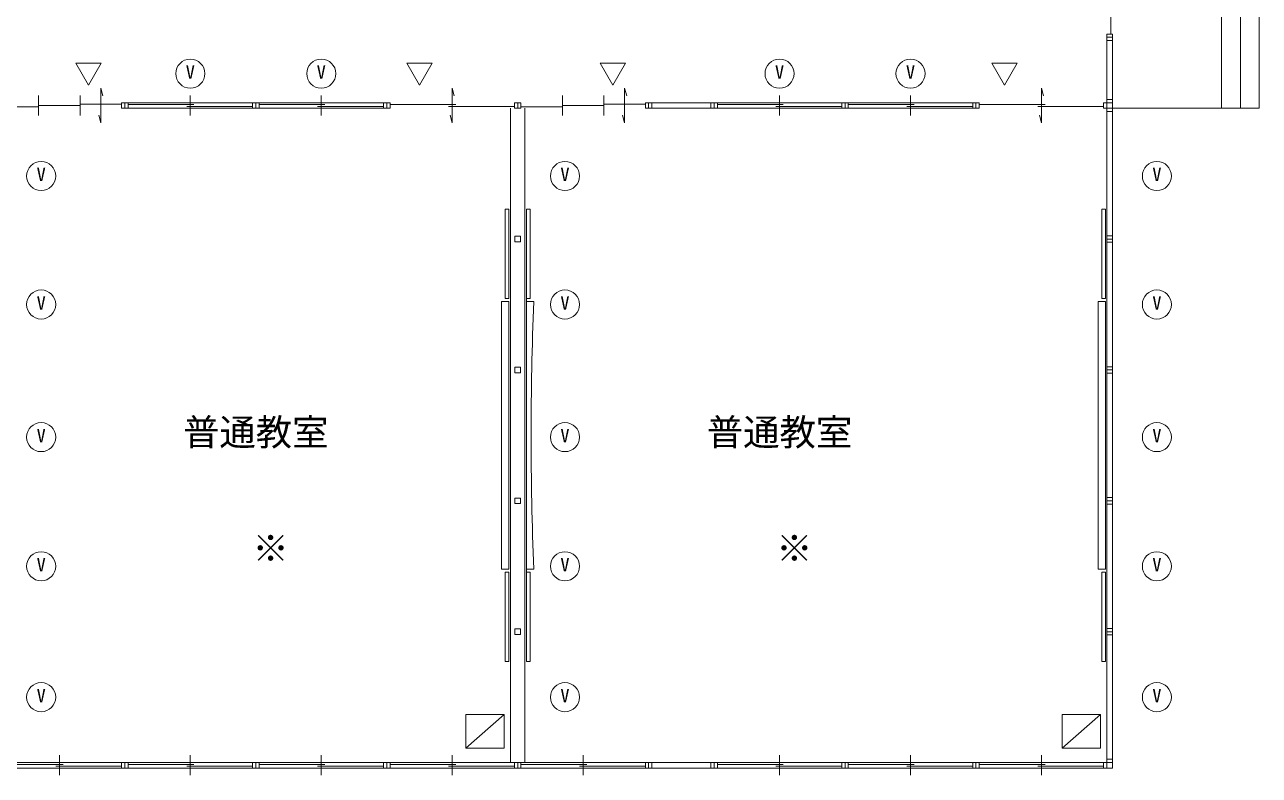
# Model space of a CAD drawing. Units: millimetres at full size, sheet at 1:100. Extents: x -84100 to 167013, y -59450 to 59350.
# Drawn here: x -31030 to -14058, y -37253 to -26930 of the extents above; entities that cross this region are included whole.
import ezdxf
from ezdxf.enums import TextEntityAlignment as Align

# ---------------------------------------------------------------- set-up
doc = ezdxf.new("R2010")
doc.units = ezdxf.units.MM
doc.header["$LTSCALE"] = 100
for name, color, linetype, lineweight in [('0-2_間仕切り', 5, 'Continuous', 9), ('0-4_通り芯', 3, 'Continuous', 9), ('0-7_作図線', 7, 'Continuous', 9), ('0-C_部屋種別', 7, 'Continuous', 9), ('0-E_屋根', 2, 'Continuous', 9), ('3-1', 5, 'Continuous', 9), ('3-3', 4, 'Continuous', 9)]:
    doc.layers.add(name, color=color, linetype=linetype, lineweight=lineweight)
doc.layers.add('1-E', color=7, linetype='Continuous')
doc.layers.add('2-A', color=7, linetype='Continuous')
doc.styles.add('ＭＳ ゴシック', font='')
doc.styles.get('ＭＳ ゴシック').set_extended_font_data('MS Gothic')

msp = doc.modelspace()

# ---------------------------------------------------------------- linework, layer by layer
at = {"layer": '0-2_間仕切り'}
for p, q in [((-16097.3, -26488.3), (-16097.3, -27058.3)), ((-29983.5, -27803.3), (-29955.1, -27909.5)), ((-29983.5, -27803.3), (-29983.5, -28278.3)), ((-25153.5, -27803.3), (-25125.1, -27909.5)), ((-25153.5, -27803.3), (-25153.5, -28278.3)), ((-22783.5, -27803.3), (-22755.1, -27909.5)), ((-22783.5, -27803.3), (-22783.5, -28278.3)), ((-17053.5, -27803.3), (-17025.1, -27909.5)), ((-17053.5, -27803.3), (-17053.5, -28278.3)), ((-30838.5, -27903.3), (-30838.5, -28178.3)), ((-30268.5, -27903.3), (-30268.5, -28178.3)), ((-29608.5, -28003.3), (-27898.5, -28003.3)), ((-28753.5, -27903.3), (-28753.5, -28178.3)), ((-27808.5, -28003.3), (-26098.5, -28003.3)), ((-26953.5, -27903.3), (-26953.5, -28178.3)), ((-23638.5, -27903.3), (-23638.5, -28178.3)), ((-23068.5, -27903.3), (-23068.5, -28178.3)), ((-21508.5, -28003.3), (-19798.5, -28003.3)), ((-20653.5, -27903.3), (-20653.5, -28178.3)), ((-19708.5, -28003.3), (-17998.5, -28003.3)), ((-18853.5, -27903.3), (-18853.5, -28178.3)), ((-31408.5, -28059.6), (-30838.5, -28059.6)), ((-30838.5, -28040.8), (-30268.5, -28040.8)), ((-30268.5, -28022.1), (-29698.5, -28022.1)), ((-29983.5, -28278.3), (-30012, -28172.2)), ((-29608.5, -28028.3), (-28703.5, -28028.3)), ((-29608.5, -28078.3), (-27898.5, -28078.3)), ((-28803.5, -28053.3), (-27898.5, -28053.3)), ((-27808.5, -28028.3), (-26903.5, -28028.3)), ((-27808.5, -28078.3), (-26098.5, -28078.3)), ((-27003.5, -28053.3), (-26098.5, -28053.3)), ((-26008.5, -28028.3), (-25103.5, -28028.3)), ((-25203.5, -28053.3), (-24298.5, -28053.3)), ((-25153.5, -28278.3), (-25182, -28172.2)), ((-24208.5, -28059.6), (-23638.5, -28059.6)), ((-23638.5, -28040.8), (-23068.5, -28040.8)), ((-23068.5, -28022.1), (-22498.5, -28022.1)), ((-22783.5, -28278.3), (-22812, -28172.2)), ((-21508.5, -28028.3), (-20603.5, -28028.3)), ((-21508.5, -28078.3), (-19798.5, -28078.3)), ((-20703.5, -28053.3), (-19798.5, -28053.3)), ((-19708.5, -28028.3), (-18803.5, -28028.3)), ((-19708.5, -28078.3), (-17998.5, -28078.3)), ((-18903.5, -28053.3), (-17998.5, -28053.3)), ((-17908.5, -28028.3), (-17003.5, -28028.3)), ((-17103.5, -28053.3), (-16198.5, -28053.3)), ((-17053.5, -28278.3), (-17082, -28172.2)), ((-30553.5, -36978.3), (-30553.5, -37253.3)), ((-28753.5, -36978.3), (-28753.5, -37253.3)), ((-26953.5, -36978.3), (-26953.5, -37253.3)), ((-25153.5, -36978.3), (-25153.5, -37253.3)), ((-23353.5, -36978.3), (-23353.5, -37253.3)), ((-20653.5, -36978.3), (-20653.5, -37253.3)), ((-18853.5, -36978.3), (-18853.5, -37253.3)), ((-17053.5, -36978.3), (-17053.5, -37253.3)), ((-31408.5, -37078.3), (-29698.5, -37078.3)), ((-31408.5, -37103.3), (-30503.5, -37103.3)), ((-31408.5, -37153.3), (-29698.5, -37153.3)), ((-30603.5, -37128.3), (-29698.5, -37128.3)), ((-29608.5, -37078.3), (-27898.5, -37078.3)), ((-29608.5, -37103.3), (-28703.5, -37103.3)), ((-29608.5, -37153.3), (-27898.5, -37153.3)), ((-28803.5, -37128.3), (-27898.5, -37128.3)), ((-27808.5, -37078.3), (-26098.5, -37078.3)), ((-27808.5, -37103.3), (-26903.5, -37103.3)), ((-27808.5, -37153.3), (-26098.5, -37153.3)), ((-27003.5, -37128.3), (-26098.5, -37128.3)), ((-26008.5, -37078.3), (-24298.5, -37078.3)), ((-26008.5, -37103.3), (-25103.5, -37103.3)), ((-26008.5, -37153.3), (-24298.5, -37153.3)), ((-25203.5, -37128.3), (-24298.5, -37128.3)), ((-24208.5, -37078.3), (-22498.5, -37078.3)), ((-24208.5, -37103.3), (-23303.5, -37103.3)), ((-24208.5, -37153.3), (-22498.5, -37153.3)), ((-23403.5, -37128.3), (-22498.5, -37128.3)), ((-21508.5, -37078.3), (-19798.5, -37078.3)), ((-21508.5, -37103.3), (-20603.5, -37103.3)), ((-21508.5, -37153.3), (-19798.5, -37153.3)), ((-20703.5, -37128.3), (-19798.5, -37128.3)), ((-19708.5, -37078.3), (-17998.5, -37078.3)), ((-19708.5, -37103.3), (-18803.5, -37103.3)), ((-19708.5, -37153.3), (-17998.5, -37153.3)), ((-18903.5, -37128.3), (-17998.5, -37128.3)), ((-17908.5, -37078.3), (-16198.5, -37078.3)), ((-17908.5, -37103.3), (-17003.5, -37103.3)), ((-17908.5, -37153.3), (-16198.5, -37153.3)), ((-17103.5, -37128.3), (-16198.5, -37128.3))]:
    msp.add_line(p, q, dxfattribs=at)
at = {"layer": '0-4_通り芯'}
for p, q in [((-16153.5, -27148.3), (-16153.5, -27958.3)), ((-16078.5, -27958.3), (-16078.5, -27148.3)), ((-22408.5, -28003.3), (-21598.5, -28003.3)), ((-24353.5, -28078.3), (-24353.5, -37078.3)), ((-24153.5, -28078.3), (-24153.5, -37078.3)), ((-21598.5, -28078.3), (-22408.5, -28078.3)), ((-16153.5, -28123.3), (-16153.5, -29833.3)), ((-16078.5, -29833.3), (-16078.5, -28123.3)), ((-16153.5, -29923.3), (-16153.5, -31633.3)), ((-16078.5, -31633.3), (-16078.5, -29923.3)), ((-16153.5, -31723.3), (-16153.5, -33433.3)), ((-16078.5, -33433.3), (-16078.5, -31723.3)), ((-16153.5, -33523.3), (-16153.5, -35233.3)), ((-16078.5, -35233.3), (-16078.5, -33523.3)), ((-16153.5, -35323.3), (-16153.5, -37033.3)), ((-16078.5, -37033.3), (-16078.5, -35323.3)), ((-22408.5, -37078.3), (-21598.5, -37078.3)), ((-21598.5, -37153.3), (-22408.5, -37153.3))]:
    msp.add_line(p, q, dxfattribs=at)
at = {"layer": '0-7_作図線'}
for p, q in [((-16153.5, -27058.3), (-16078.5, -27058.3)), ((-16153.5, -27148.3), (-16153.5, -27058.3)), ((-16153.5, -27103.3), (-16078.5, -27103.3)), ((-16153.5, -27148.3), (-16078.5, -27148.3)), ((-16078.5, -27148.3), (-16078.5, -27058.3)), ((-29698.5, -28003.3), (-29608.5, -28003.3)), ((-29698.5, -28078.3), (-29698.5, -28003.3)), ((-29653.5, -28078.3), (-29653.5, -28003.3)), ((-29608.5, -28078.3), (-29608.5, -28003.3)), ((-27898.5, -28003.3), (-27808.5, -28003.3)), ((-27898.5, -28078.3), (-27898.5, -28003.3)), ((-27853.5, -28078.3), (-27853.5, -28003.3)), ((-27808.5, -28078.3), (-27808.5, -28003.3)), ((-26098.5, -28003.3), (-26008.5, -28003.3)), ((-26098.5, -28078.3), (-26098.5, -28003.3)), ((-26053.5, -28078.3), (-26053.5, -28003.3)), ((-26008.5, -28078.3), (-26008.5, -28003.3)), ((-24298.5, -28003.3), (-24208.5, -28003.3)), ((-24298.5, -28078.3), (-24298.5, -28003.3)), ((-24253.5, -28078.3), (-24253.5, -28003.3)), ((-24208.5, -28078.3), (-24208.5, -28003.3)), ((-22498.5, -28003.3), (-22408.5, -28003.3)), ((-22498.5, -28078.3), (-22498.5, -28003.3)), ((-22453.5, -28078.3), (-22453.5, -28003.3)), ((-22408.5, -28078.3), (-22408.5, -28003.3)), ((-21598.5, -28003.3), (-21508.5, -28003.3)), ((-21598.5, -28078.3), (-21598.5, -28003.3)), ((-21553.5, -28078.3), (-21553.5, -28003.3)), ((-21508.5, -28078.3), (-21508.5, -28003.3)), ((-19798.5, -28003.3), (-19708.5, -28003.3)), ((-19798.5, -28078.3), (-19798.5, -28003.3)), ((-19753.5, -28078.3), (-19753.5, -28003.3)), ((-19708.5, -28078.3), (-19708.5, -28003.3)), ((-17998.5, -28003.3), (-17908.5, -28003.3)), ((-17998.5, -28078.3), (-17998.5, -28003.3)), ((-17953.5, -28078.3), (-17953.5, -28003.3)), ((-17908.5, -28078.3), (-17908.5, -28003.3)), ((-16198.5, -28078.3), (-16198.5, -28003.3)), ((-16198.5, -28003.3), (-16078.5, -28003.3)), ((-16153.5, -27958.3), (-16078.5, -27958.3)), ((-16153.5, -28123.3), (-16153.5, -27958.3)), ((-16078.5, -28123.3), (-16078.5, -27958.3)), ((-29698.5, -28078.3), (-29608.5, -28078.3)), ((-27898.5, -28078.3), (-27808.5, -28078.3)), ((-26098.5, -28078.3), (-26008.5, -28078.3)), ((-24298.5, -28078.3), (-24208.5, -28078.3)), ((-22498.5, -28078.3), (-22408.5, -28078.3)), ((-21598.5, -28078.3), (-21508.5, -28078.3)), ((-19798.5, -28078.3), (-19708.5, -28078.3)), ((-17998.5, -28078.3), (-17908.5, -28078.3)), ((-16198.5, -28078.3), (-16078.5, -28078.3)), ((-16153.5, -28123.3), (-16078.5, -28123.3)), ((-16153.5, -29833.3), (-16078.5, -29833.3)), ((-16153.5, -29923.3), (-16153.5, -29833.3)), ((-16078.5, -29923.3), (-16078.5, -29833.3)), ((-16153.5, -29878.3), (-16078.5, -29878.3)), ((-16153.5, -29923.3), (-16078.5, -29923.3)), ((-16153.5, -31633.3), (-16078.5, -31633.3)), ((-16153.5, -31723.3), (-16153.5, -31633.3)), ((-16153.5, -31678.3), (-16078.5, -31678.3)), ((-16153.5, -31723.3), (-16078.5, -31723.3)), ((-16078.5, -31723.3), (-16078.5, -31633.3)), ((-16153.5, -33433.3), (-16078.5, -33433.3)), ((-16153.5, -33523.3), (-16153.5, -33433.3)), ((-16078.5, -33523.3), (-16078.5, -33433.3)), ((-16153.5, -33478.3), (-16078.5, -33478.3)), ((-16153.5, -33523.3), (-16078.5, -33523.3)), ((-16153.5, -35323.3), (-16153.5, -35233.3)), ((-16153.5, -35233.3), (-16078.5, -35233.3)), ((-16153.5, -35278.3), (-16078.5, -35278.3)), ((-16078.5, -35323.3), (-16078.5, -35233.3)), ((-16153.5, -35323.3), (-16078.5, -35323.3)), ((-29698.5, -37153.3), (-29698.5, -37078.3)), ((-29698.5, -37078.3), (-29608.5, -37078.3)), ((-29698.5, -37153.3), (-29608.5, -37153.3)), ((-29653.5, -37153.3), (-29653.5, -37078.3)), ((-29608.5, -37153.3), (-29608.5, -37078.3)), ((-27898.5, -37153.3), (-27898.5, -37078.3)), ((-27898.5, -37078.3), (-27808.5, -37078.3)), ((-27898.5, -37153.3), (-27808.5, -37153.3)), ((-27853.5, -37153.3), (-27853.5, -37078.3)), ((-27808.5, -37153.3), (-27808.5, -37078.3)), ((-26098.5, -37153.3), (-26098.5, -37078.3)), ((-26098.5, -37078.3), (-26008.5, -37078.3)), ((-26098.5, -37153.3), (-26008.5, -37153.3)), ((-26053.5, -37153.3), (-26053.5, -37078.3)), ((-26008.5, -37153.3), (-26008.5, -37078.3)), ((-24298.5, -37153.3), (-24298.5, -37078.3)), ((-24298.5, -37078.3), (-24208.5, -37078.3)), ((-24298.5, -37153.3), (-24208.5, -37153.3)), ((-24253.5, -37153.3), (-24253.5, -37078.3)), ((-24208.5, -37153.3), (-24208.5, -37078.3)), ((-22498.5, -37153.3), (-22498.5, -37078.3)), ((-22498.5, -37078.3), (-22408.5, -37078.3)), ((-22498.5, -37153.3), (-22408.5, -37153.3)), ((-22453.5, -37153.3), (-22453.5, -37078.3)), ((-22408.5, -37153.3), (-22408.5, -37078.3)), ((-21598.5, -37153.3), (-21598.5, -37078.3)), ((-21598.5, -37078.3), (-21508.5, -37078.3)), ((-21598.5, -37153.3), (-21508.5, -37153.3)), ((-21553.5, -37153.3), (-21553.5, -37078.3)), ((-21508.5, -37153.3), (-21508.5, -37078.3)), ((-19798.5, -37153.3), (-19798.5, -37078.3)), ((-19798.5, -37078.3), (-19708.5, -37078.3)), ((-19798.5, -37153.3), (-19708.5, -37153.3)), ((-19753.5, -37153.3), (-19753.5, -37078.3)), ((-19708.5, -37153.3), (-19708.5, -37078.3)), ((-17998.5, -37153.3), (-17998.5, -37078.3)), ((-17998.5, -37078.3), (-17908.5, -37078.3)), ((-17998.5, -37153.3), (-17908.5, -37153.3)), ((-17953.5, -37153.3), (-17953.5, -37078.3)), ((-17908.5, -37153.3), (-17908.5, -37078.3)), ((-16198.5, -37078.3), (-16198.5, -37153.3)), ((-16198.5, -37078.3), (-16078.5, -37078.3)), ((-16198.5, -37153.3), (-16078.5, -37153.3)), ((-16153.5, -37033.3), (-16153.5, -37153.3)), ((-16153.5, -37033.3), (-16078.5, -37033.3)), ((-16078.5, -37033.3), (-16078.5, -37153.3))]:
    msp.add_line(p, q, dxfattribs=at)
for points in [[(-24291, -29915.8), (-24216, -29915.8), (-24216, -29840.8), (-24291, -29840.8)], [(-24291, -31715.8), (-24216, -31715.8), (-24216, -31640.8), (-24291, -31640.8)], [(-24291, -33515.8), (-24216, -33515.8), (-24216, -33440.8), (-24291, -33440.8)], [(-24291, -35315.8), (-24216, -35315.8), (-24216, -35240.8), (-24291, -35240.8)]]:
    msp.add_lwpolyline(points, close=True, dxfattribs=at)
at = {"layer": '0-C_部屋種別'}
for p, q in [((-14578.5, -28078.3), (-14578.5, -25228.3)), ((-14318.5, -28078.3), (-14318.5, -25228.3)), ((-14058.5, -28078.3), (-14058.5, -25228.3)), ((-16078.5, -28078.3), (-14058.5, -28078.3))]:
    msp.add_line(p, q, dxfattribs=at)
at = {"layer": '0-E_屋根'}
for p, q in [((-24373.5, -29469.2), (-24424.6, -29469.2)), ((-24423.5, -29469.2), (-24423.5, -30696.5)), ((-24373.5, -29469.2), (-24373.5, -30696.5)), ((-24133.5, -35687.4), (-24133.5, -29469.2)), ((-16173.5, -29469.2), (-16224.7, -29469.2)), ((-16223.5, -29469.2), (-16223.5, -30696.5)), ((-16173.5, -29469.2), (-16173.5, -30696.5)), ((-24373.5, -30696.5), (-24424.6, -30696.5)), ((-24082.4, -30696.5), (-24133.5, -30696.5)), ((-16173.5, -30696.5), (-16224.7, -30696.5)), ((-24373.5, -30737.4), (-24475.8, -30737.4)), ((-24475.8, -34419.2), (-24475.8, -30737.4)), ((-24373.5, -34419.2), (-24373.5, -30737.4)), ((-24031.3, -30737.4), (-24133.5, -30737.4)), ((-16173.5, -30737.4), (-16275.8, -30737.4)), ((-16275.8, -34419.2), (-16275.8, -30737.4)), ((-16173.5, -34419.2), (-16173.5, -30737.4)), ((-24373.5, -34419.2), (-24475.8, -34419.2)), ((-24031.3, -34419.2), (-24133.5, -34419.2)), ((-16173.5, -34419.2), (-16275.8, -34419.2)), ((-24373.5, -34460.1), (-24424.6, -34460.1)), ((-24423.5, -34460.1), (-24423.5, -35687.4)), ((-24082.4, -34460.1), (-24133.5, -34460.1)), ((-16173.5, -34460.1), (-16224.7, -34460.1)), ((-16223.5, -34460.1), (-16223.5, -35687.4)), ((-24441.4, -36416.3), (-24968.1, -36881.6)), ((-24441.4, -36416.3), (-24968.1, -36416.3)), ((-24968.1, -36881.6), (-24968.1, -36416.3)), ((-24441.4, -36881.6), (-24441.4, -36416.3)), ((-16241.4, -36416.3), (-16768.1, -36881.6)), ((-16241.4, -36416.3), (-16768.1, -36416.3)), ((-16768.1, -36881.6), (-16768.1, -36416.3)), ((-16241.4, -36881.6), (-16241.4, -36416.3)), ((-24441.4, -36881.6), (-24968.1, -36881.6)), ((-16241.4, -36881.6), (-16768.1, -36881.6))]:
    msp.add_line(p, q, dxfattribs=at)
for points in [[(-24082.4, -30696.5), (-24082.4, -29469.2), (-24133.5, -29469.2)], [(-24373.5, -34460.1), (-24373.5, -35687.4), (-24424.6, -35687.4)], [(-24082.4, -34460.1), (-24082.4, -35687.4), (-24133.5, -35687.4)], [(-16173.5, -34460.1), (-16173.5, -35687.4), (-16224.7, -35687.4)]]:
    msp.add_lwpolyline(points, dxfattribs=at)
msp.add_arc((20695.1, -32578.3), 44764.2, 177.64308, 182.35693, dxfattribs=at)
at = {"layer": '3-1'}
for p, q in [((-30327.1, -27461), (-29980.7, -27461)), ((-30153.9, -27761), (-30327.1, -27461)), ((-30153.9, -27761), (-29980.7, -27461)), ((-25775.3, -27461), (-25428.9, -27461)), ((-25602.1, -27761), (-25775.3, -27461)), ((-25602.1, -27761), (-25428.9, -27461)), ((-23118.6, -27461), (-22772.2, -27461)), ((-22945.4, -27761), (-23118.6, -27461)), ((-22945.4, -27761), (-22772.2, -27461)), ((-17734.4, -27461), (-17388, -27461)), ((-17561.2, -27761), (-17734.4, -27461)), ((-17561.2, -27761), (-17388, -27461))]:
    msp.add_line(p, q, dxfattribs=at)
at = {"layer": '3-3'}
for centre in [(-28753.5, -27603.3), (-26953.5, -27603.3), (-20653.5, -27603.3), (-18853.5, -27603.3), (-30803.5, -29011.6), (-23603.5, -29011.6), (-15466, -29011.6), (-30803.5, -30778.3), (-23603.5, -30778.3), (-15466, -30778.3), (-30803.5, -32601.8), (-23603.5, -32601.8), (-15466, -32601.8), (-30803.5, -34378.3), (-23603.5, -34378.3), (-15466, -34378.3), (-30803.5, -36178.3), (-23603.5, -36178.3), (-15466, -36178.3)]:
    msp.add_circle(centre, 200, dxfattribs=at)

# ---------------------------------------------------------------- texts
at = {"layer": '1-E', "style": 'ＭＳ ゴシック'}
for p in [(-28853.5, -32828.3), (-21653.5, -32828.3)]:
    msp.add_text('普通教室', height=366.6, dxfattribs=at).set_placement(p, align=Align.BOTTOM_LEFT)
at = {"layer": '2-A', "style": 'ＭＳ ゴシック'}
for p in [(-27899.8, -34424.5), (-20699.8, -34424.5)]:
    msp.add_text('※', height=366.6, dxfattribs=at).set_placement(p, align=Align.BOTTOM_LEFT)
at = {"layer": '3-3', "style": 'ＭＳ ゴシック'}
for p in [(-28816, -27728.3), (-27016, -27728.3), (-20716, -27728.3), (-18916, -27728.3), (-30866, -29136.6), (-23666, -29136.6), (-15528.5, -29136.6), (-30866, -30903.3), (-23666, -30903.3), (-15528.5, -30903.3), (-30866, -32726.8), (-23666, -32726.8), (-15528.5, -32726.8), (-30866, -34503.3), (-23666, -34503.3), (-15528.5, -34503.3), (-30866, -36303.3), (-23666, -36303.3), (-15528.5, -36303.3)]:
    msp.add_text('V', height=183.3, dxfattribs=at).set_placement(p, align=Align.BOTTOM_LEFT)

doc.saveas('drawing.dxf')
